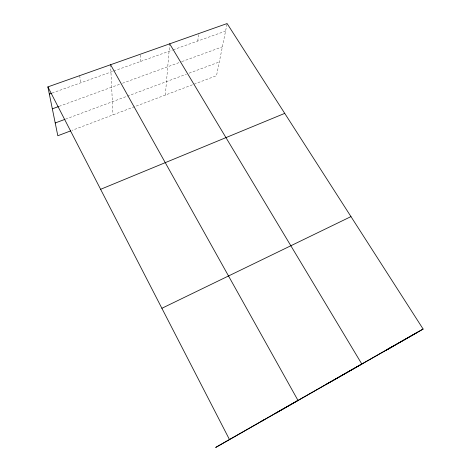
<?xml version="1.0" encoding="UTF-8"?>
<svg xmlns="http://www.w3.org/2000/svg" width="471" height="471" viewBox="0 0 471 471"><rect width="100%" height="100%" fill="white"/><g stroke="black" fill="none" stroke-linecap="round" stroke-linejoin="round"><path stroke-width="0.35" stroke-dasharray="2.35 1.77" d="M140.423 61.507L140.576 54.13M165.333 95.06L169.69 43.844M197.72 41.048L198.815 33.547M226.963 24.239L216.519 75.69L72.134 130.332M65.563 119.128L186.386 74.194M189.13 73.176L219.309 61.948M59.175 106.334L119.793 84.232M122.501 83.243L181.253 61.819M181.93 61.577L222.377 46.823M52.046 93.064L113.005 71.298M113.688 71.05L172.468 50.061M173.151 49.82L225.568 31.104M79.711 75.643L80.594 82.872M110.597 64.727L112.987 114.871"/><path stroke-width="0.71" d="M70.768 130.85L57.815 135.754L47.877 86.899L227.099 23.55L423.123 329.052L215.671 447.45L417.624 332.208M261.599 421.168L264.337 419.59M275.323 413.432L297.984 400.409L110.597 64.727M326.503 384.159L330.454 381.893M331.407 381.451L361.805 364.018L169.69 43.844M387.98 349.105L392.997 346.232M385.796 350.442L423.123 329.052M161.883 308.287L350.966 216.601M100.611 189.313L284.731 113.37M55.219 122.978L64.874 119.387M52.34 108.83L58.492 106.587M49.325 94.035L51.368 93.305M47.877 86.899L229.442 439.484"/></g></svg>
